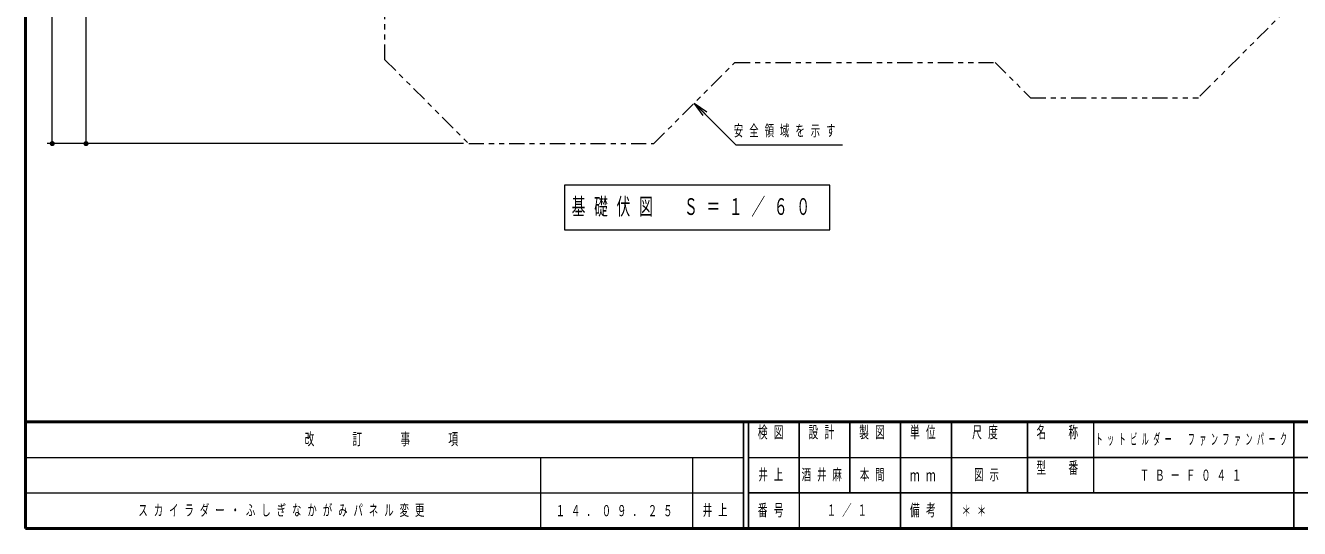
# Model space of a CAD drawing. Units: millimetres on the paper, scale 1:60. Extents: x -571 to 0, y -594 to 267.
# Drawn here: x -385 to -133.9, y -594 to -494.9 of the extents above; entities that cross this region are included whole.
import ezdxf

# ---------------------------------------------------------------- set-up
doc = ezdxf.new("R2010")
doc.units = ezdxf.units.MM
doc.linetypes.add('USER3', pattern=[8, 3, -1, 1, -1, 1, -1])
for name, color, linetype, lineweight in [('1_60', 7, 'Continuous', 25), ('NAKAMURA図枠', 7, 'Continuous', 13), ('図面情報', 7, 'Continuous', 13)]:
    doc.layers.add(name, color=color, linetype=linetype, lineweight=lineweight)
doc.styles.add('ＭＳ ゴシック', font='')
doc.styles.get('ＭＳ ゴシック').set_extended_font_data('MS Gothic')

# ---------------------------------------------------------------- blocks, each defined once
blk = doc.blocks.new('filled_dot')
at = {"color": 0, "linetype": 'Continuous', "lineweight": -2, "const_width": 1.25}
blk.add_lwpolyline([(-0.625, 0, 1), (0.625, 0, 1)], format="xyb", close=True, dxfattribs=at)

msp = doc.modelspace()

# ---------------------------------------------------------------- linework, layer by layer
at = {"layer": '1_60', "lineweight": 13}
for p, q in [((-379.727, -518.157), (-379.727, -358.704)), ((-373.061, -518.157), (-373.061, -457.841)), ((-251.393, -512.631), (-253.16, -510.156)), ((-253.16, -510.156), (-250.685, -511.924)), ((-253.16, -510.156), (-251.039, -512.277)), ((-298.641, -518.157), (-380.727, -518.157)), ((-298.641, -518.157), (-374.061, -518.157)), ((-278.733, -526.348), (-278.733, -535.148)), ((-226.433, -526.348), (-278.733, -526.348)), ((-226.433, -535.148), (-226.433, -526.348)), ((-278.733, -535.148), (-226.433, -535.148))]:
    msp.add_line(p, q, dxfattribs=at)
at = {"layer": '1_60', "color": 2, "linetype": 'USER3', "lineweight": 13}
for p, q in [((-314.151, -501.647), (-314.151, -463.583)), ((-134.418, -489.721), (-153.807, -509.11)), ((-314.151, -501.647), (-297.641, -518.157)), ((-261.162, -518.157), (-245.159, -502.155)), ((-245.159, -502.155), (-193.856, -502.155)), ((-193.856, -502.155), (-186.9, -509.11)), ((-186.9, -509.11), (-153.807, -509.11)), ((-297.641, -518.157), (-261.162, -518.157))]:
    msp.add_line(p, q, dxfattribs=at)
at = {"layer": '1_60', "lineweight": 13}
msp.add_lwpolyline([(-253.16, -510.156), (-244.951, -518.365), (-223.951, -518.365)], dxfattribs=at)
at = {"layer": 'NAKAMURA図枠', "lineweight": 50}
for p, q in [((-385, -327), (-385, -594)), ((-385, -573), (0, -573)), ((-385, -594), (0, -594))]:
    msp.add_line(p, q, dxfattribs=at)
at = {"layer": 'NAKAMURA図枠', "color": 211, "lineweight": 25}
for p, q in [((-243.5, -573), (-243.5, -594)), ((-242.5, -573), (-242.5, -594)), ((-232.5, -573), (-232.5, -587)), ((-222.5, -573), (-222.5, -587)), ((-212.5, -573), (-212.5, -594)), ((-202.5, -573), (-202.5, -587)), ((-187.5, -573), (-187.5, -587)), ((-135, -573), (-135, -594)), ((-187.5, -580), (-70, -580)), ((-242.5, -587), (0, -587))]:
    msp.add_line(p, q, dxfattribs=at)
at = {"layer": 'NAKAMURA図枠'}
for p, q in [((-174.5, -573), (-174.5, -587)), ((-385, -580), (-243.5, -580)), ((-283.5, -580), (-283.5, -594)), ((-253.5, -580), (-253.5, -594)), ((-242.5, -580), (-187.5, -580)), ((-385, -587), (-243.5, -587)), ((-232.5, -587), (-232.5, -594))]:
    msp.add_line(p, q, dxfattribs=at)
at = {"layer": 'NAKAMURA図枠', "lineweight": 25}
msp.add_line((-202.5, -587), (-202.5, -594), dxfattribs=at)

# ---------------------------------------------------------------- block references
at = {"layer": '1_60', "lineweight": 13, "xscale": 0.4, "yscale": 0.4, "rotation": 90}
for p in [(-379.727, -518.157), (-373.061, -518.157)]:
    msp.add_blockref('filled_dot', p, dxfattribs=at)

# ---------------------------------------------------------------- texts
at = {"layer": '1_60', "attachment_point": 4, "style": 'ＭＳ ゴシック'}
for s, insert, char_height in [('\\T1.64;\\W0.6;安全領域を示す', (-245.368, -515.715), 2.199), ('\\T1.64;\\W0.6;基礎伏図\u3000Ｓ＝１／６０', (-277.333, -530.748), 3.299)]:
    msp.add_mtext(s, dxfattribs=dict(at, insert=insert, char_height=char_height))
at = {"layer": 'NAKAMURA図枠', "color": 4, "char_height": 2.346, "style": 'ＭＳ ゴシック'}
for s, insert, attachment_point in [('\\T1.64;\\W0.6;改\u3000\u3000訂\u3000\u3000事\u3000\u3000項', (-314.25, -576.5), 5), ('\\T1.64;\\W0.6;検図', (-237.5, -573.833), 2), ('\\T1.64;\\W0.6;設計', (-227.5, -573.833), 2), ('\\T1.64;\\W0.6;製図', (-217.5, -573.833), 2), ('\\T1.64;\\W0.6;単位', (-207.5, -573.833), 2), ('\\T1.64;\\W0.6;尺度', (-195.25, -573.833), 2), ('\\T1.64;\\W0.6;名\u3000称', (-181, -573.833), 2), ('\\T1.64;\\W0.6;型\u3000番', (-181, -580.833), 2), ('\\T1.64;\\W0.6;ｍｍ', (-207.5, -583.5), 5), ('\\T1.64;\\W0.6;番号', (-237.5, -590.5), 5), ('\\T1.64;\\W0.6;備考', (-207.5, -590.5), 5)]:
    msp.add_mtext(s, dxfattribs=dict(at, insert=insert, attachment_point=attachment_point))
at = {"layer": '図面情報', "char_height": 2.199, "style": 'ＭＳ ゴシック'}
for s, insert, attachment_point in [('\\T1.64;\\W0.45;トットビルダー\u3000ファンファンパーク', (-154.75, -576.5), 5), ('\\T1.64;\\W0.6;井上', (-237.5, -583.5), 5), ('\\T1.64;\\W0.6;酒井麻', (-232, -583.5), 4), ('\\T1.64;\\W0.6;本間', (-217.5, -583.5), 5), ('\\T1.64;\\W0.6;図示', (-198, -583.5), 4), ('\\T1.64;\\W0.6;ＴＢ－Ｆ０４１', (-154.75, -583.5), 5), ('\\T1.64;\\W0.6;スカイラダー・ふしぎなかがみパネル変更', (-362.75, -590.5), 4), ('\\T1.64;\\W0.6;１４．０９．２５', (-280.5, -590.5), 4), ('\\T1.64;\\W0.6;井上', (-251.5, -590.5), 4), ('\\T1.64;\\W0.6;１／１', (-222.5, -590.5), 5), ('\\T1.64;\\W0.6;＊＊', (-200.5, -590.5), 4)]:
    msp.add_mtext(s, dxfattribs=dict(at, insert=insert, attachment_point=attachment_point))

doc.saveas('drawing.dxf')
